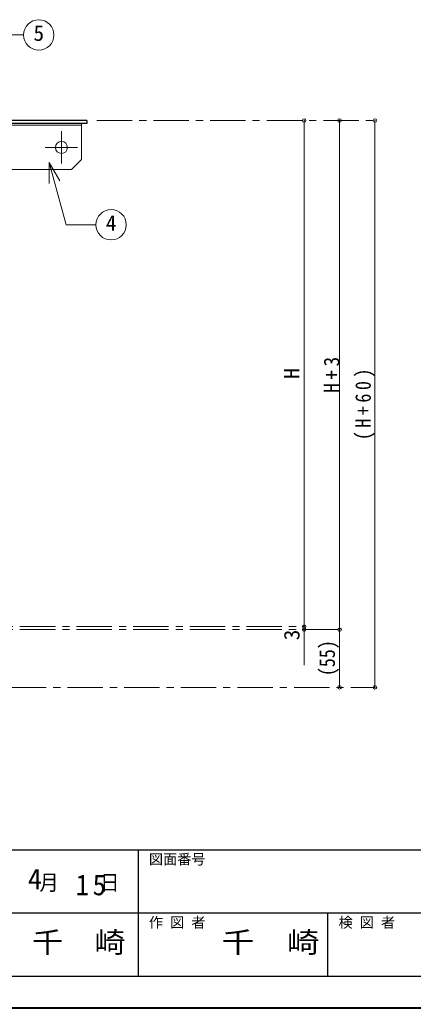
# Model space of a CAD drawing. Units: millimetres at full size, sheet at 1:7; details may follow other scales. Extents: x -1480 to 1355, y -979 to 988.
# Drawn here: x 157 to 546, y -979 to -3 of the extents above; entities that cross this region are included whole.
import ezdxf
from ezdxf.enums import TextEntityAlignment as Align

# ---------------------------------------------------------------- set-up
doc = ezdxf.new("R2010")
doc.units = ezdxf.units.MM
doc.header["$LTSCALE"] = 7
doc.header["$PDMODE"] = 32
doc.header["$PDSIZE"] = 3.5
doc.linetypes.add('CHAIN1', pattern=[8, 5, -1, 1, -1])
doc.layers.add('0-0_ﾚｲﾔ1', color=4, linetype='Continuous', lineweight=9)
doc.styles.add('ＭＳ ゴシック', font='')
doc.styles.get('ＭＳ ゴシック').set_extended_font_data('MS Gothic')

msp = doc.modelspace()

# ---------------------------------------------------------------- linework, layer by layer
at = {"layer": '0-0_ﾚｲﾔ1', "color": 7, "lineweight": 18}
for p, q in [((160.403, -17.588), (130.234, -17.588)), ((185.791, -143.47), (196.291, -161.657)), ((185.791, -143.47), (185.791, -164.47)), ((185.791, -143.47), (202.308, -205.112)), ((231.903, -205.112), (202.308, -205.112))]:
    msp.add_line(p, q, dxfattribs=at)
at = {"layer": '0-0_ﾚｲﾔ1', "color": 5, "lineweight": 25}
for p, q in [((222.755, -102.045), (93.755, -102.045)), ((222.755, -105.045), (93.755, -105.045)), ((222.755, -102.045), (222.755, -105.045))]:
    msp.add_line(p, q, dxfattribs=at)
at = {"layer": '0-0_ﾚｲﾔ1'}
for p, q in [((217.755, -106.645), (217.755, -140.645)), ((437.755, -602.045), (437.755, -102.045)), ((472.755, -102.045), (472.755, -605.045)), ((507.755, -102.045), (507.755, -662.045)), ((217.755, -140.645), (207.755, -150.645)), ((207.755, -150.645), (142.755, -150.645)), ((437.755, -640.045), (437.755, -602.045)), ((472.755, -605.045), (472.755, -662.045))]:
    msp.add_line(p, q, dxfattribs=at)
at = {"layer": '0-0_ﾚｲﾔ1', "linetype": 'CHAIN1'}
for p, q in [((232.755, -102.045), (507.755, -102.045)), ((197.755, -144.645), (197.755, -112.645)), ((181.755, -128.645), (213.755, -128.645)), ((100.755, -602.045), (437.755, -602.045)), ((100.755, -605.045), (472.755, -605.045)), ((147.755, -662.045), (507.755, -662.045))]:
    msp.add_line(p, q, dxfattribs=at)
at = {"layer": '0-0_ﾚｲﾔ1', "color": 6, "lineweight": 25}
for p, q in [((-1448.245, -822.545), (1323.755, -822.545)), ((273.755, -822.545), (273.755, -947.545)), ((1323.755, -885.045), (-101.245, -885.045)), ((461.255, -947.545), (461.255, -885.045)), ((1323.755, -947.545), (-1448.245, -947.545))]:
    msp.add_line(p, q, dxfattribs=at)
at = {"layer": '0-0_ﾚｲﾔ1', "color": 1, "lineweight": 40}
msp.add_line((1355.255, -979.045), (-1479.745, -979.045), dxfattribs=at)
at = {"layer": '0-0_ﾚｲﾔ1', "color": 7, "lineweight": 18}
msp.add_lwpolyline([(217.755, -105.045), (217.755, -106.645), (144.355, -106.645)], dxfattribs=at)
for centre in [(175.403, -17.588), (246.903, -205.112)]:
    msp.add_circle(centre, 15, dxfattribs=at)
at = {"layer": '0-0_ﾚｲﾔ1'}
msp.add_circle((197.755, -128.645), 6, dxfattribs=at)
for p in [(437.755, -102.045), (472.755, -102.045), (507.755, -102.045), (437.755, -602.045), (437.755, -605.045), (472.755, -605.045), (472.755, -662.045), (507.755, -662.045)]:
    msp.add_point(p, dxfattribs=at)

# ---------------------------------------------------------------- texts
at = {"layer": '0-0_ﾚｲﾔ1', "color": 7, "style": 'ＭＳ ゴシック'}
for s, height, p in [('5', 15.4, (170.153, -28.088)), ('4', 15.4, (241.653, -215.612)), ('図面番号', 10.26, (284.255, -840.045)), ('4', 20.53, (164.555, -867.795)), ('作 図 者', 10.26, (284.255, -902.545)), ('検 図 者', 10.26, (471.755, -902.545))]:
    msp.add_text(s, height=height, dxfattribs=at).set_placement(p, align=Align.BOTTOM_LEFT)
for s, p in [('H', (437.755, -357.295)), ('3', (437.755, -615.545))]:
    msp.add_text(s, height=15.4, rotation=90, dxfattribs=at).set_placement(p, align=Align.BOTTOM_LEFT)
at = {"layer": '0-0_ﾚｲﾔ1', "color": 7, "style": 'ＭＳ ゴシック', "width": 0.85}
msp.add_text('(55)', height=15.4, rotation=90, dxfattribs=at).set_placement((472.755, -651.045), align=Align.BOTTOM_LEFT)
at = {"layer": '0-0_ﾚｲﾔ1', "color": 7, "style": 'ＭＳ ゴシック'}
for width, p in [(1.1, (168.755, -930.295)), (1.15, (356.255, -930.295))]:
    msp.add_text('千\u3000崎', height=20.53, dxfattribs=dict(at, width=width)).set_placement(p, align=Align.BOTTOM_LEFT)
at = {"layer": '0-0_ﾚｲﾔ1', "color": 7, "char_height": 15.4, "attachment_point": 7, "rotation": 90, "style": 'ＭＳ ゴシック'}
for s, insert in [('\\T1.38;\\W0.9;H+3', (472.755, -371.045)), ('\\T1.39;\\W0.85;(H+60)', (507.755, -417.92))]:
    msp.add_mtext(s, dxfattribs=dict(at, insert=insert))
at = {"layer": '0-0_ﾚｲﾔ1', "color": 7, "attachment_point": 7, "style": 'ＭＳ ゴシック'}
for s, insert, char_height in [('\\T1.27;\\W0.9;年\\~\\~\\~月\\~\\~\\~日', (116.255, -864.295), 15.4), ('\\T1.27;\\W0.95;15', (211.805, -867.795), 20.53)]:
    msp.add_mtext(s, dxfattribs=dict(at, insert=insert, char_height=char_height))

doc.saveas('drawing.dxf')
